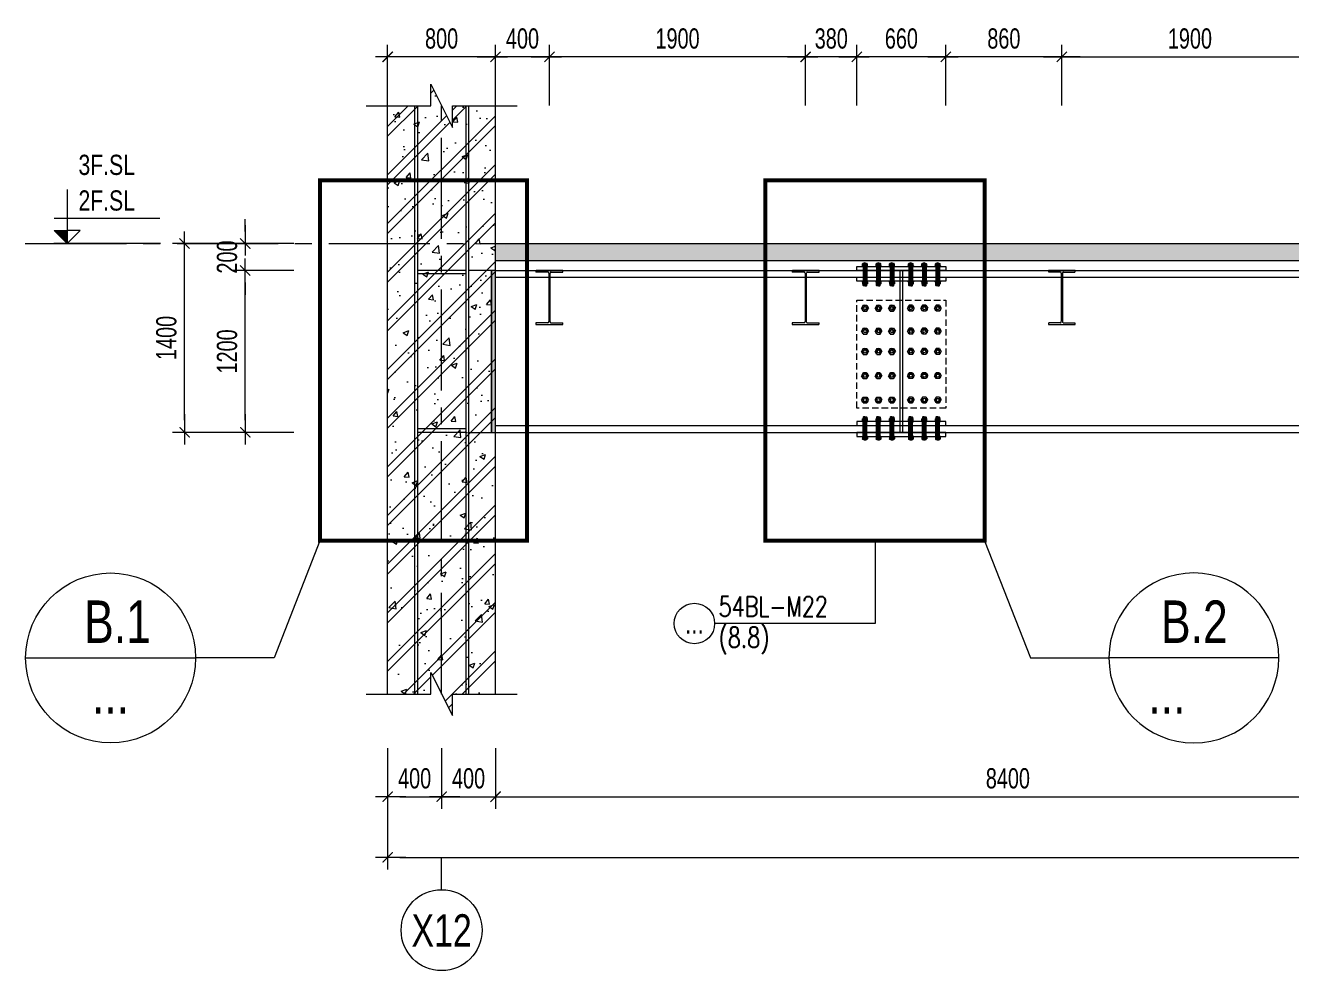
# Model space of a CAD drawing. Header units: millimetres. Extents: x 84463 to 294191, y -61495 to 44118.
# Drawn here: x 137489 to 146881, y -44627 to -37618 of the extents above; entities that cross this region are included whole.
import ezdxf
from ezdxf.enums import TextEntityAlignment as Align

# ---------------------------------------------------------------- set-up
doc = ezdxf.new("R2010")
doc.units = ezdxf.units.MM
doc.linetypes.add('CENTER2', pattern=[1.125, 0.75, -0.125, 0.125, -0.125])
doc.linetypes.add('HIDDEN2', pattern=[4.7625, 3.175, -1.5875])
doc.layers.add('BOLTS', color=9, linetype='Continuous')
for name, color, linetype, lineweight in [('NDC_S-ANNO', 7, 'Continuous', 20), ('NDC_S-BEAM-NAME-VERT', 7, 'Continuous', 20), ('NDC_S-BEAM-STEL', 30, 'HIDDEN2', 18), ('NDC_S-DIMS', 1, 'Continuous', 15), ('NDC_S-HIDN', 8, 'HIDDEN2', 13), ('NDC_S-HTCH-COL', 251, 'Continuous', 13), ('NDC_S-HTCH-MAT', 8, 'Continuous', 15), ('NDC_S-SLAB', 2, 'Continuous', 20), ('NDC_S-TEXT-SYMB', 7, 'Continuous', 20), ('NDC_S_ANNO', 7, 'Continuous', 20), ('NDC_S_AXIS', 5, 'CENTER2', 13), ('NDC_S_CONTINUOUS', 3, 'Continuous', 20), ('NDC_S_DIM', 1, 'Continuous', 15), ('NDC_S_ENG TEXT', 2, 'Continuous', 20), ('NDC_S_SYMBOL', 1, 'Continuous', 15), ('NDC_S_TEXT SYMBOL', 7, 'Continuous', 20), ('NDC_S_VN TEXT', 7, 'Continuous', 20)]:
    doc.layers.add(name, color=color, linetype=linetype, lineweight=lineweight)
doc.styles.add('ARIAL', font='arial.ttf', dxfattribs={"width": 0.8})
doc.styles.add('NDC_ANNO', font='', dxfattribs={"width": 0.8})
doc.styles.add('NDC_DIM', font='', dxfattribs={"width": 0.75})
doc.styles.add('NDC_EN TXT', font='romans.shx', dxfattribs={"width": 0.8})
doc.styles.get('NDC_ANNO').set_extended_font_data('Dotum')
doc.styles.get('NDC_DIM').set_extended_font_data('Dotum')
doc.dimstyles.new('NDC_dim_60', dxfattribs={"dimscale": 60, "dimtxt": 2.5, "dimasz": 1.5, "dimexe": 1.5, "dimexo": 2.5, "dimgap": 1, "dimtad": 1, "dimdec": 0, "dimrnd": 0.001, "dimzin": 0, "dimdsep": 46, "dimtxsty": 'NDC_DIM', "dimblk": 'DIMMARK', "dimcen": 0, "dimdle": 1.2, "dimclrd": 256, "dimclre": 256, "dimclrt": 3, "dimadec": 0, "dimazin": 0, "dimtfac": 1, "dimtdec": 0, "dimtix": 1, "dimtofl": 0, "dimtmove": 2, "dimatfit": 3, "dimfxl": 6, "dimfxlon": 1, "dimtolj": 1, "dimtzin": 0, "dimlwd": -1, "dimlwe": -1, "dimarcsym": 0})

# ---------------------------------------------------------------- blocks, each defined once
blk = doc.blocks.new('DIMMARK')
at = {"layer": 'NDC_S_DIM', "color": 1}
blk.add_line((-1.5, 0), (1, 0), dxfattribs=at)
at = {"layer": 'NDC_S_DIM', "color": 2, "const_width": 0.1}
blk.add_lwpolyline([(-0.42, -0.42), (0.42, 0.42)], dxfattribs=at)
blk = doc.blocks.new('*D282')
at = {"layer": 'Defpoints', "color": 0, "transparency": 16777216}
for p in [(140576.2, -42576), (140976.2, -42576), (140976.2, -43336.7)]:
    blk.add_point(p, dxfattribs=at)
at = {"layer": 'NDC_S-DIMS', "transparency": 16777216}
for p, q in [((140576.2, -42976.7), (140576.2, -43426.7)), ((140976.2, -42976.7), (140976.2, -43426.7)), ((140666.2, -43336.7), (140886.2, -43336.7))]:
    blk.add_line(p, q, dxfattribs=at)
at = {"layer": 'NDC_S-DIMS', "transparency": 16777216, "xscale": 90, "yscale": 90, "zscale": 90, "rotation": 180}
blk.add_blockref('DIMMARK', (140576.2, -43336.7), dxfattribs=at)
at = {"layer": 'NDC_S-DIMS', "transparency": 16777216, "xscale": 90, "yscale": 90, "zscale": 90}
blk.add_blockref('DIMMARK', (140976.2, -43336.7), dxfattribs=at)
at = {"layer": 'NDC_S-DIMS', "color": 3, "transparency": 16777216, "insert": (140776.2, -43201.6), "char_height": 150, "attachment_point": 5, "style": 'NDC_DIM'}
blk.add_mtext('\\A1;400', dxfattribs=at)
blk = doc.blocks.new('*D283')
at = {"layer": 'Defpoints', "color": 0, "transparency": 16777216}
for p in [(140176.2, -42576), (140576.2, -42576), (140576.2, -43336.7)]:
    blk.add_point(p, dxfattribs=at)
at = {"layer": 'NDC_S-DIMS', "transparency": 16777216}
for p, q in [((140176.2, -42976.7), (140176.2, -43426.7)), ((140576.2, -42976.7), (140576.2, -43426.7)), ((140266.2, -43336.7), (140486.2, -43336.7))]:
    blk.add_line(p, q, dxfattribs=at)
at = {"layer": 'NDC_S-DIMS', "transparency": 16777216, "xscale": 90, "yscale": 90, "zscale": 90, "rotation": 180}
blk.add_blockref('DIMMARK', (140176.2, -43336.7), dxfattribs=at)
at = {"layer": 'NDC_S-DIMS', "transparency": 16777216, "xscale": 90, "yscale": 90, "zscale": 90}
blk.add_blockref('DIMMARK', (140576.2, -43336.7), dxfattribs=at)
at = {"layer": 'NDC_S-DIMS', "color": 3, "transparency": 16777216, "insert": (140376.2, -43201.6), "char_height": 150, "attachment_point": 5, "style": 'NDC_DIM'}
blk.add_mtext('\\A1;400', dxfattribs=at)
blk = doc.blocks.new('*D284')
at = {"layer": 'Defpoints', "color": 0, "transparency": 16777216}
for p in [(140576.2, -42576), (148976.2, -42576), (148976.2, -43336.7)]:
    blk.add_point(p, dxfattribs=at)
at = {"layer": 'NDC_S-DIMS', "transparency": 16777216}
for p, q in [((140576.2, -42976.7), (140576.2, -43426.7)), ((148976.2, -42976.7), (148976.2, -43426.7)), ((140666.2, -43336.7), (148886.2, -43336.7))]:
    blk.add_line(p, q, dxfattribs=at)
at = {"layer": 'NDC_S-DIMS', "transparency": 16777216, "xscale": 90, "yscale": 90, "zscale": 90, "rotation": 180}
blk.add_blockref('DIMMARK', (140576.2, -43336.7), dxfattribs=at)
at = {"layer": 'NDC_S-DIMS', "transparency": 16777216, "xscale": 90, "yscale": 90, "zscale": 90}
blk.add_blockref('DIMMARK', (148976.2, -43336.7), dxfattribs=at)
at = {"layer": 'NDC_S-DIMS', "color": 3, "transparency": 16777216, "insert": (144776.2, -43201.6), "char_height": 150, "attachment_point": 5, "style": 'NDC_DIM'}
blk.add_mtext('\\A1;8400', dxfattribs=at)
blk = doc.blocks.new('*D281')
at = {"layer": 'Defpoints', "color": 0, "transparency": 16777216}
for p in [(164776.2, -42490.7), (140176.2, -42576), (164776.2, -43786.7)]:
    blk.add_point(p, dxfattribs=at)
at = {"layer": 'NDC_S-DIMS', "transparency": 16777216}
for p, q in [((140176.2, -43426.7), (140176.2, -43876.7)), ((164776.2, -43426.7), (164776.2, -43876.7)), ((140266.2, -43786.7), (164686.2, -43786.7))]:
    blk.add_line(p, q, dxfattribs=at)
at = {"layer": 'NDC_S-DIMS', "transparency": 16777216, "xscale": 90, "yscale": 90, "zscale": 90, "rotation": 180}
blk.add_blockref('DIMMARK', (140176.2, -43786.7), dxfattribs=at)
at = {"layer": 'NDC_S-DIMS', "transparency": 16777216, "xscale": 90, "yscale": 90, "zscale": 90}
blk.add_blockref('DIMMARK', (164776.2, -43786.7), dxfattribs=at)
at = {"layer": 'NDC_S-DIMS', "color": 3, "transparency": 16777216, "insert": (152476.2, -43651.6), "char_height": 150, "attachment_point": 5, "style": 'NDC_DIM'}
blk.add_mtext('\\A1;24600', dxfattribs=at)
blk = doc.blocks.new('*D290')
at = {"layer": 'Defpoints', "color": 0, "transparency": 16777216}
for p in [(139120.4, -39435.7), (140176.2, -39435.7), (140176.2, -40635.7)]:
    blk.add_point(p, dxfattribs=at)
at = {"layer": 'NDC_S-DIMS', "transparency": 16777216}
for p, q in [((139480.4, -39435.7), (139030.4, -39435.7)), ((139120.4, -40545.7), (139120.4, -39525.7)), ((139480.4, -40635.7), (139030.4, -40635.7))]:
    blk.add_line(p, q, dxfattribs=at)
at = {"layer": 'NDC_S-DIMS', "transparency": 16777216, "xscale": 90, "yscale": 90, "zscale": 90}
for p, rotation in [((139120.4, -39435.7), 90), ((139120.4, -40635.7), 270)]:
    blk.add_blockref('DIMMARK', p, dxfattribs=dict(at, rotation=rotation))
at = {"layer": 'NDC_S-DIMS', "color": 3, "transparency": 16777216, "insert": (138985.3, -40035.7), "char_height": 150, "attachment_point": 5, "rotation": 90, "style": 'NDC_DIM'}
blk.add_mtext('\\A1;1200', dxfattribs=at)
blk = doc.blocks.new('*D291')
at = {"layer": 'Defpoints', "color": 0, "transparency": 16777216}
for p in [(139120.4, -39235.7), (140176.2, -39235.7), (140176.2, -39435.7)]:
    blk.add_point(p, dxfattribs=at)
at = {"layer": 'NDC_S-DIMS', "transparency": 16777216}
for p, q in [((139120.4, -39145.7), (139120.4, -39055.7)), ((139480.4, -39235.7), (139030.4, -39235.7)), ((139480.4, -39435.7), (139030.4, -39435.7)), ((139120.4, -39525.7), (139120.4, -39615.7))]:
    blk.add_line(p, q, dxfattribs=at)
at = {"layer": 'NDC_S-DIMS', "transparency": 16777216, "xscale": 90, "yscale": 90, "zscale": 90}
for p, rotation in [((139120.4, -39235.7), 270), ((139120.4, -39435.7), 90)]:
    blk.add_blockref('DIMMARK', p, dxfattribs=dict(at, rotation=rotation))
at = {"layer": 'NDC_S-DIMS', "color": 3, "transparency": 16777216, "insert": (138985.3, -39335.7), "char_height": 150, "attachment_point": 5, "rotation": 90, "style": 'NDC_DIM'}
blk.add_mtext('\\A1;200', dxfattribs=at)
blk = doc.blocks.new('*D292')
at = {"layer": 'Defpoints', "color": 0, "transparency": 16777216}
for p in [(138670.4, -39235.7), (140176.2, -39235.7), (140176.2, -40635.7)]:
    blk.add_point(p, dxfattribs=at)
at = {"layer": 'NDC_S-DIMS', "transparency": 16777216}
for p, q in [((139030.4, -39235.7), (138580.4, -39235.7)), ((138670.4, -40545.7), (138670.4, -39325.7)), ((139030.4, -40635.7), (138580.4, -40635.7))]:
    blk.add_line(p, q, dxfattribs=at)
at = {"layer": 'NDC_S-DIMS', "transparency": 16777216, "xscale": 90, "yscale": 90, "zscale": 90}
for p, rotation in [((138670.4, -39235.7), 90), ((138670.4, -40635.7), 270)]:
    blk.add_blockref('DIMMARK', p, dxfattribs=dict(at, rotation=rotation))
at = {"layer": 'NDC_S-DIMS', "color": 3, "transparency": 16777216, "insert": (138535.3, -39935.7), "char_height": 150, "attachment_point": 5, "rotation": 90, "style": 'NDC_DIM'}
blk.add_mtext('\\A1;1400', dxfattribs=at)
blk = doc.blocks.new('kata_block_CT')
at = {"layer": 'NDC_S_ANNO'}
blk.add_hatch(color=3, dxfattribs=at).paths.add_polyline_path([(0, 1.6), (-1.61, 1.6), (0, 0)])
at = {"layer": 'NDC_S_ANNO', "ltscale": 50}
h = blk.add_hatch(dxfattribs=at)
h.set_pattern_fill('ANSI31', color=256, scale=1.406, style=0)
h.paths.add_polyline_path([(0, 1.6), (0, 0), (1.61, 1.6)])
for p, q in [((-1.59, 3.14), (11.47, 3.14)), ((11.56, 0), (-1.64, 0))]:
    blk.add_line(p, q, dxfattribs=at)
for points in [[(0, 6.69), (0, 0)], [(0, 0), (-1.61, 1.6), (0, 1.6)], [(0, 0), (1.61, 1.6), (0, 1.6)]]:
    blk.add_lwpolyline(points, dxfattribs=at)
at = {"layer": 'NDC_S_ANNO', "color": 8, "ltscale": 50}
blk.add_lwpolyline([(0, 0), (-1.61, 1.6), (0, 1.6)], dxfattribs=at)
at = {"layer": 'NDC_S_TEXT SYMBOL', "color": 3, "style": 'NDC_ANNO', "width": 0.8}
blk.add_attdef('CT', (1.41, 4.07), '', height=2.5, dxfattribs=at)
blk = doc.blocks.new('*U6043')
for p, q in [((88, 387), (0, 387)), ((96, 379), (96, 21)), ((104, 379), (104, 21)), ((112, 387), (200, 387)), ((88, 13), (0, 13)), ((112, 13), (200, 13))]:
    blk.add_line(p, q)
for points in [[(200, 387), (200, 400), (0, 400), (0, 387)], [(0, 13), (0, 0), (200, 0), (200, 13)]]:
    blk.add_lwpolyline(points)
for centre, start, end in [((88, 379), 360, 450), ((112, 379), 90, 180.00003), ((88, 21), 270, 360.00001), ((112, 21), 180, 270)]:
    blk.add_arc(centre, 8, start, end)
blk = doc.blocks.new('*U6041')
for p, q in [((88, 387), (0, 387)), ((96, 379), (96, 21)), ((104, 379), (104, 21)), ((112, 387), (200, 387)), ((88, 13), (0, 13)), ((112, 13), (200, 13))]:
    blk.add_line(p, q)
for points in [[(200, 387), (200, 400), (0, 400), (0, 387)], [(0, 13), (0, 0), (200, 0), (200, 13)]]:
    blk.add_lwpolyline(points)
for centre, start, end in [((88, 379), 360, 450), ((112, 379), 90, 180.00003), ((88, 21), 270, 360.00001), ((112, 21), 180, 270)]:
    blk.add_arc(centre, 8, start, end)
blk = doc.blocks.new('*U6039')
for p, q in [((88, 387), (0, 387)), ((96, 379), (96, 21)), ((104, 379), (104, 21)), ((112, 387), (200, 387)), ((88, 13), (0, 13)), ((112, 13), (200, 13))]:
    blk.add_line(p, q)
for points in [[(200, 387), (200, 400), (0, 400), (0, 387)], [(0, 13), (0, 0), (200, 0), (200, 13)]]:
    blk.add_lwpolyline(points)
for centre, start, end in [((88, 379), 360, 450), ((112, 379), 90, 180.00003), ((88, 21), 270, 360.00001), ((112, 21), 180, 270)]:
    blk.add_arc(centre, 8, start, end)
blk = doc.blocks.new('*U14')
at = {"layer": 'NDC_S_SYMBOL'}
blk.add_line((0, 5), (0, 9), dxfattribs=at)
blk.add_circle((0, 0), 5, dxfattribs=at)
at = {"layer": 'NDC_S_TEXT SYMBOL', "color": 7, "style": 'NDC_ANNO', "width": 0.8}
blk.add_attdef('GRID', text='', height=4, dxfattribs=at).set_placement((0, 0), align=Align.MIDDLE)
blk = doc.blocks.new('MARK4')
at = {"layer": 'NDC_S_ANNO'}
blk.add_line((-5, 0), (5, 0), dxfattribs=at)
blk.add_circle((0, 0), 5, dxfattribs=at)
blk = doc.blocks.new('*D298')
at = {"layer": 'Defpoints', "color": 0, "transparency": 16777216}
for p in [(147076.2, -37851.7), (145176.2, -38403.9), (147076.2, -38403.9)]:
    blk.add_point(p, dxfattribs=at)
at = {"layer": 'NDC_S-DIMS', "transparency": 16777216}
for p, q in [((145176.2, -38211.7), (145176.2, -37761.7)), ((147076.2, -38211.7), (147076.2, -37761.7)), ((145266.2, -37851.7), (146986.2, -37851.7))]:
    blk.add_line(p, q, dxfattribs=at)
at = {"layer": 'NDC_S-DIMS', "transparency": 16777216, "xscale": 90, "yscale": 90, "zscale": 90, "rotation": 180}
blk.add_blockref('DIMMARK', (145176.2, -37851.7), dxfattribs=at)
at = {"layer": 'NDC_S-DIMS', "transparency": 16777216, "xscale": 90, "yscale": 90, "zscale": 90}
blk.add_blockref('DIMMARK', (147076.2, -37851.7), dxfattribs=at)
at = {"layer": 'NDC_S-DIMS', "color": 3, "transparency": 16777216, "insert": (146126.2, -37716.6), "char_height": 150, "attachment_point": 5, "style": 'NDC_DIM'}
blk.add_mtext('\\A1;1900', dxfattribs=at)
blk = doc.blocks.new('*D338')
at = {"layer": 'Defpoints', "color": 0, "transparency": 16777216}
for p in [(144316.2, -37851.7), (144316.2, -38403.9), (145176.2, -38403.9)]:
    blk.add_point(p, dxfattribs=at)
at = {"layer": 'NDC_S-DIMS', "transparency": 16777216}
for p, q in [((144316.2, -38211.7), (144316.2, -37761.7)), ((145176.2, -38211.7), (145176.2, -37761.7)), ((145086.2, -37851.7), (144406.2, -37851.7))]:
    blk.add_line(p, q, dxfattribs=at)
at = {"layer": 'NDC_S-DIMS', "transparency": 16777216, "xscale": 90, "yscale": 90, "zscale": 90, "rotation": 180}
blk.add_blockref('DIMMARK', (144316.2, -37851.7), dxfattribs=at)
at = {"layer": 'NDC_S-DIMS', "transparency": 16777216, "xscale": 90, "yscale": 90, "zscale": 90}
blk.add_blockref('DIMMARK', (145176.2, -37851.7), dxfattribs=at)
at = {"layer": 'NDC_S-DIMS', "color": 3, "transparency": 16777216, "insert": (144746.2, -37716.6), "char_height": 150, "attachment_point": 5, "style": 'NDC_DIM'}
blk.add_mtext('\\A1;860', dxfattribs=at)
blk = doc.blocks.new('*D339')
at = {"layer": 'Defpoints', "color": 0, "transparency": 16777216}
for p in [(143656.2, -37851.7), (143656.2, -38403.9), (144316.2, -38403.9)]:
    blk.add_point(p, dxfattribs=at)
at = {"layer": 'NDC_S-DIMS', "transparency": 16777216}
for p, q in [((143656.2, -38211.7), (143656.2, -37761.7)), ((144316.2, -38211.7), (144316.2, -37761.7)), ((144226.2, -37851.7), (143746.2, -37851.7))]:
    blk.add_line(p, q, dxfattribs=at)
at = {"layer": 'NDC_S-DIMS', "transparency": 16777216, "xscale": 90, "yscale": 90, "zscale": 90, "rotation": 180}
blk.add_blockref('DIMMARK', (143656.2, -37851.7), dxfattribs=at)
at = {"layer": 'NDC_S-DIMS', "transparency": 16777216, "xscale": 90, "yscale": 90, "zscale": 90}
blk.add_blockref('DIMMARK', (144316.2, -37851.7), dxfattribs=at)
at = {"layer": 'NDC_S-DIMS', "color": 3, "transparency": 16777216, "insert": (143986.2, -37716.6), "char_height": 150, "attachment_point": 5, "style": 'NDC_DIM'}
blk.add_mtext('\\A1;660', dxfattribs=at)
blk = doc.blocks.new('*D340')
at = {"layer": 'Defpoints', "color": 0, "transparency": 16777216}
for p in [(143276.2, -37851.7), (143276.2, -38403.9), (143656.2, -38403.9)]:
    blk.add_point(p, dxfattribs=at)
at = {"layer": 'NDC_S-DIMS', "transparency": 16777216}
for p, q in [((143276.2, -38211.7), (143276.2, -37761.7)), ((143656.2, -38211.7), (143656.2, -37761.7)), ((143566.2, -37851.7), (143366.2, -37851.7))]:
    blk.add_line(p, q, dxfattribs=at)
at = {"layer": 'NDC_S-DIMS', "transparency": 16777216, "xscale": 90, "yscale": 90, "zscale": 90, "rotation": 180}
blk.add_blockref('DIMMARK', (143276.2, -37851.7), dxfattribs=at)
at = {"layer": 'NDC_S-DIMS', "transparency": 16777216, "xscale": 90, "yscale": 90, "zscale": 90}
blk.add_blockref('DIMMARK', (143656.2, -37851.7), dxfattribs=at)
at = {"layer": 'NDC_S-DIMS', "color": 3, "transparency": 16777216, "insert": (143466.2, -37716.6), "char_height": 150, "attachment_point": 5, "style": 'NDC_DIM'}
blk.add_mtext('\\A1;380', dxfattribs=at)
blk = doc.blocks.new('*D341')
at = {"layer": 'Defpoints', "color": 0, "transparency": 16777216}
for p in [(141376.2, -37851.7), (141376.2, -38403.9), (143276.2, -38403.9)]:
    blk.add_point(p, dxfattribs=at)
at = {"layer": 'NDC_S-DIMS', "transparency": 16777216}
for p, q in [((141376.2, -38211.7), (141376.2, -37761.7)), ((143276.2, -38211.7), (143276.2, -37761.7)), ((143186.2, -37851.7), (141466.2, -37851.7))]:
    blk.add_line(p, q, dxfattribs=at)
at = {"layer": 'NDC_S-DIMS', "transparency": 16777216, "xscale": 90, "yscale": 90, "zscale": 90, "rotation": 180}
blk.add_blockref('DIMMARK', (141376.2, -37851.7), dxfattribs=at)
at = {"layer": 'NDC_S-DIMS', "transparency": 16777216, "xscale": 90, "yscale": 90, "zscale": 90}
blk.add_blockref('DIMMARK', (143276.2, -37851.7), dxfattribs=at)
at = {"layer": 'NDC_S-DIMS', "color": 3, "transparency": 16777216, "insert": (142326.2, -37716.6), "char_height": 150, "attachment_point": 5, "style": 'NDC_DIM'}
blk.add_mtext('\\A1;1900', dxfattribs=at)
blk = doc.blocks.new('*D342')
at = {"layer": 'Defpoints', "color": 0, "transparency": 16777216}
for p in [(140976.2, -37851.7), (140976.2, -38403.9), (141376.2, -38403.9)]:
    blk.add_point(p, dxfattribs=at)
at = {"layer": 'NDC_S-DIMS', "transparency": 16777216}
for p, q in [((140976.2, -38211.7), (140976.2, -37761.7)), ((141376.2, -38211.7), (141376.2, -37761.7)), ((141286.2, -37851.7), (141066.2, -37851.7))]:
    blk.add_line(p, q, dxfattribs=at)
at = {"layer": 'NDC_S-DIMS', "transparency": 16777216, "xscale": 90, "yscale": 90, "zscale": 90, "rotation": 180}
blk.add_blockref('DIMMARK', (140976.2, -37851.7), dxfattribs=at)
at = {"layer": 'NDC_S-DIMS', "transparency": 16777216, "xscale": 90, "yscale": 90, "zscale": 90}
blk.add_blockref('DIMMARK', (141376.2, -37851.7), dxfattribs=at)
at = {"layer": 'NDC_S-DIMS', "color": 3, "transparency": 16777216, "insert": (141176.2, -37716.6), "char_height": 150, "attachment_point": 5, "style": 'NDC_DIM'}
blk.add_mtext('\\A1;400', dxfattribs=at)
blk = doc.blocks.new('*D343')
at = {"layer": 'Defpoints', "color": 0, "transparency": 16777216}
for p in [(140176.2, -37851.7), (140176.2, -38403.9), (140976.2, -38403.9)]:
    blk.add_point(p, dxfattribs=at)
at = {"layer": 'NDC_S-DIMS', "transparency": 16777216}
for p, q in [((140176.2, -38211.7), (140176.2, -37761.7)), ((140976.2, -38211.7), (140976.2, -37761.7)), ((140886.2, -37851.7), (140266.2, -37851.7))]:
    blk.add_line(p, q, dxfattribs=at)
at = {"layer": 'NDC_S-DIMS', "transparency": 16777216, "xscale": 90, "yscale": 90, "zscale": 90, "rotation": 180}
blk.add_blockref('DIMMARK', (140176.2, -37851.7), dxfattribs=at)
at = {"layer": 'NDC_S-DIMS', "transparency": 16777216, "xscale": 90, "yscale": 90, "zscale": 90}
blk.add_blockref('DIMMARK', (140976.2, -37851.7), dxfattribs=at)
at = {"layer": 'NDC_S-DIMS', "color": 3, "transparency": 16777216, "insert": (140576.2, -37716.6), "char_height": 150, "attachment_point": 5, "style": 'NDC_DIM'}
blk.add_mtext('\\A1;800', dxfattribs=at)
blk = doc.blocks.new('*U107')
blk.add_circle((-2.5, 0), 2.5)
at = {"layer": 'NDC_S_VN TEXT', "color": 3, "style": 'NDC_EN TXT', "width": 0.75}
for tag, p in [('DK1', (0.5, 0.85)), ('KC1', (0.5, -2.97))]:
    blk.add_attdef(tag, p, '', height=2.5, dxfattribs=at)
at = {"layer": 'NDC_S_VN TEXT', "color": 7, "style": 'ARIAL', "width": 0.8}
blk.add_attdef('SH2', text='', height=2.5, dxfattribs=at).set_placement((-2.5, 0), align=Align.MIDDLE)
blk = doc.blocks.new('*U6081')
at = {"layer": 'BOLTS'}
h = blk.add_hatch(dxfattribs=at)
h.set_pattern_fill('ANSI31', color=8, scale=1.76, angle=30, style=0)
h.set_pattern_definition([(165, (-5859.72523, 9347.42107), (-0.05694019, -0.2125036817), [])])
edge = h.paths.add_edge_path()
edge.add_line((-9, 20), (-9, 20))
edge.add_ellipse((-11, 20), major_axis=(-1.22, 1.22), ratio=1, start_angle=231.1342, end_angle=305.0819)
edge.add_line((-11, 22), (-11, 22))
edge.add_line((-11, 22), (-8, 22))
edge.add_line((-8, 22), (-8, 22))
edge.add_ellipse((-7, 20), major_axis=(-1.22, 1.22), ratio=1, start_angle=-37.0022, end_angle=38.8658)
h = blk.add_hatch(dxfattribs=at)
h.set_pattern_fill('ANSI31', color=8, scale=1.76, angle=30, style=0)
h.set_pattern_definition([(195, (-5859.72523, -9373.82107), (-0.05694019, 0.2125036817), [])])
edge = h.paths.add_edge_path()
edge.add_line((-9, 6), (-9, 6))
edge.add_ellipse((-11, 7), major_axis=(-1.22, 1.22), ratio=1, start_angle=144.9181, end_angle=218.8658, ccw=False)
edge.add_line((-11, 5), (-11, 5))
edge.add_line((-11, 5), (-8, 5))
edge.add_line((-8, 5), (-8, 5))
edge.add_ellipse((-7, 7), major_axis=(-1.22, 1.22), ratio=1, start_angle=51.1342, end_angle=127.0022, ccw=False)
h = blk.add_hatch(dxfattribs=at)
h.set_pattern_fill('ANSI31', color=8, scale=1.76, angle=30, style=0)
h.set_pattern_definition([(15, (5859.72523, 9347.42107), (0.05694019, -0.2125036817), [])])
edge = h.paths.add_edge_path()
edge.add_line((9, 20), (9, 20))
edge.add_ellipse((11, 20), major_axis=(1.22, 1.22), ratio=1, start_angle=54.9181, end_angle=128.8658, ccw=False)
edge.add_line((11, 22), (11, 22))
edge.add_line((11, 22), (8, 22))
edge.add_line((8, 22), (8, 22))
edge.add_ellipse((7, 20), major_axis=(1.22, 1.22), ratio=1, start_angle=321.1342, end_angle=397.0022, ccw=False)
h = blk.add_hatch(dxfattribs=at)
h.set_pattern_fill('ANSI31', color=8, scale=1.76, angle=30, style=0)
h.set_pattern_definition([(345, (5859.72523, -9373.82107), (0.05694019, 0.2125036817), [])])
edge = h.paths.add_edge_path()
edge.add_line((9, 6), (9, 6))
edge.add_ellipse((11, 7), major_axis=(1.22, 1.22), ratio=1, start_angle=141.1342, end_angle=215.0819)
edge.add_line((11, 5), (11, 5))
edge.add_line((11, 5), (8, 5))
edge.add_line((8, 5), (8, 5))
edge.add_ellipse((7, 7), major_axis=(1.22, 1.22), ratio=1, start_angle=232.9978, end_angle=308.8658)
h = blk.add_hatch(dxfattribs=at)
h.set_pattern_fill('ANSI31', color=8, scale=1.76, angle=30, style=0)
h.set_pattern_definition([(165, (-5859.72523, 9285.82107), (-0.05694019, -0.2125036817), [])])
edge = h.paths.add_edge_path()
edge.add_line((-9, -126), (-9, -126))
edge.add_ellipse((-11, -127), major_axis=(-1.22, 1.22), ratio=1, start_angle=231.1342, end_angle=305.0819)
edge.add_line((-11, -125), (-11, -125))
edge.add_line((-11, -125), (-8, -125))
edge.add_line((-8, -125), (-8, -125))
edge.add_ellipse((-7, -127), major_axis=(-1.22, 1.22), ratio=1, start_angle=-37.0022, end_angle=38.8658)
h = blk.add_hatch(dxfattribs=at)
h.set_pattern_fill('ANSI31', color=8, scale=1.76, angle=30, style=0)
h.set_pattern_definition([(195, (-5859.72523, -9435.42107), (-0.05694019, 0.2125036817), [])])
edge = h.paths.add_edge_path()
edge.add_line((-9, -140), (-9, -140))
edge.add_ellipse((-11, -140), major_axis=(-1.22, 1.22), ratio=1, start_angle=144.9181, end_angle=218.8658, ccw=False)
edge.add_line((-11, -142), (-11, -142))
edge.add_line((-11, -142), (-8, -142))
edge.add_line((-8, -142), (-8, -142))
edge.add_ellipse((-7, -140), major_axis=(-1.22, 1.22), ratio=1, start_angle=51.1342, end_angle=127.0022, ccw=False)
h = blk.add_hatch(dxfattribs=at)
h.set_pattern_fill('ANSI31', color=8, scale=1.76, angle=30, style=0)
h.set_pattern_definition([(15, (5859.72523, 9285.82107), (0.05694019, -0.2125036817), [])])
edge = h.paths.add_edge_path()
edge.add_line((9, -126), (9, -126))
edge.add_ellipse((11, -127), major_axis=(1.22, 1.22), ratio=1, start_angle=54.9181, end_angle=128.8658, ccw=False)
edge.add_line((11, -125), (11, -125))
edge.add_line((11, -125), (8, -125))
edge.add_line((8, -125), (8, -125))
edge.add_ellipse((7, -127), major_axis=(1.22, 1.22), ratio=1, start_angle=321.1342, end_angle=397.0022, ccw=False)
h = blk.add_hatch(dxfattribs=at)
h.set_pattern_fill('ANSI31', color=8, scale=1.76, angle=30, style=0)
h.set_pattern_definition([(345, (5859.72523, -9435.42107), (0.05694019, 0.2125036817), [])])
edge = h.paths.add_edge_path()
edge.add_line((9, -140), (9, -140))
edge.add_ellipse((11, -140), major_axis=(1.22, 1.22), ratio=1, start_angle=141.1342, end_angle=215.0819)
edge.add_line((11, -142), (11, -142))
edge.add_line((11, -142), (8, -142))
edge.add_line((8, -142), (8, -142))
edge.add_ellipse((7, -140), major_axis=(1.22, 1.22), ratio=1, start_angle=232.9978, end_angle=308.8658)
at = {"layer": 'BOLTS', "color": 8}
for p, q in [((-17, 7), (-17, 20)), ((0, 22), (-15, 22)), ((-9, 7), (-9, 20)), ((0, 22), (15, 22)), ((9, 7), (9, 20)), ((17, 7), (17, 20)), ((0, -142), (-15, -142)), ((-9, -140), (-9, -127)), ((0, -142), (15, -142)), ((9, -140), (9, -127))]:
    blk.add_line(p, q, dxfattribs=at)
at = {"layer": 'BOLTS', "color": 8, "linetype": 'CENTER2'}
blk.add_line((0, -159), (0, 34), dxfattribs=at)
at = {"layer": 'BOLTS', "color": 3, "linetype": 'HIDDEN2'}
for p, q in [((-12, 0), (-12, -120)), ((12, 0), (12, -120))]:
    blk.add_line(p, q, dxfattribs=at)
at = {"layer": 'BOLTS', "color": 3}
for points in [[(0, 5), (-17, 5, 0.414214), (-19, 3), (-19, 2, 0.414214), (-17, 0), (0, 0), (17, 0, 0.414214), (19, 2), (19, 3, 0.414214), (17, 5)], [(0, -120), (-17, -120, 0.414214), (-19, -122), (-19, -123, 0.414214), (-17, -125), (0, -125), (17, -125, 0.414214), (19, -123), (19, -122, 0.414214), (17, -120)]]:
    blk.add_lwpolyline(points, format="xyb", close=True, dxfattribs=at)
at = {"layer": 'BOLTS', "color": 8}
for points in [[(-15, -125, 0.414214), (-17, -127), (-17, -140, 0.414214), (-15, -142)], [(15, -125, -0.414214), (17, -127), (17, -140, -0.414214), (15, -142)]]:
    blk.add_lwpolyline(points, format="xyb", dxfattribs=at)
blk.add_lwpolyline([(-15, -125), (0, -125)], dxfattribs=at)
at = {"layer": 'BOLTS', "color": 3}
for points in [[(0, -155), (-12, -155, -0.414214), (-12, -155), (-12, -142)], [(0, -155), (12, -155, 0.414214), (12, -155), (12, -142)]]:
    blk.add_lwpolyline(points, format="xyb", dxfattribs=at)
at = {"layer": 'BOLTS', "color": 8}
for centre, start, end in [((-15, 20), 90, 180), ((-15, 7), 180, 270), ((-11, 20), 360, 90), ((-11, 7), 270, 0), ((-11, 7), 270, 0), ((-7, 20), 90, 180), ((-7, 7), 180, 270), ((-7, 7), 180, 270), ((7, 20), 360, 90), ((7, 7), 270, 0), ((7, 7), 270, 0), ((11, 20), 90, 180), ((11, 7), 180, 270), ((11, 7), 180, 270), ((15, 20), 360, 90), ((15, 7), 270, 0), ((-11, -127), 360, 90), ((-11, -140), 270, 0), ((-11, -140), 270, 0), ((-7, -127), 90, 180), ((-7, -140), 180, 270), ((-7, -140), 180, 270), ((7, -127), 360, 90), ((7, -140), 270, 0), ((7, -140), 270, 0), ((11, -127), 90, 180), ((11, -140), 180, 270), ((11, -140), 180, 270)]:
    blk.add_arc(centre, 1.72, start, end, dxfattribs=at)
blk = doc.blocks.new('*U102')
at = {"color": 0, "linetype": 'Continuous'}
for p, q in [((-8.5, 4.9), (0, 9.8)), ((-8.5, -4.9), (-8.5, 4.9)), ((8.5, 4.9), (0, 9.8)), ((8.5, -4.9), (8.5, 4.9)), ((-8.5, -4.9), (0, -9.8)), ((8.5, -4.9), (0, -9.8))]:
    blk.add_line(p, q, dxfattribs=at)
for radius in [8.5, 4.25]:
    blk.add_circle((0, 0), radius, dxfattribs=at)
blk.add_arc((0, 0), 5, 250, 160, dxfattribs=at)

msp = doc.modelspace()

# ---------------------------------------------------------------- hatches: boundary and pattern name
at = {"layer": 'NDC_S-HTCH-COL'}
h = msp.add_hatch(color=256, dxfattribs=at)
h.dxf.hatch_style = 1
h.paths.add_polyline_path([(140976.2, -39435.7), (140946.2, -39435.7), (140946.2, -40635.7), (140976.2, -40635.7)])
at = {"layer": 'NDC_S-HTCH-MAT'}
h = msp.add_hatch(dxfattribs=at)
h.set_pattern_fill('BT-01', color=256, scale=60, pattern_type=2)
h.set_pattern_definition([(50, (51960, 56901.1), (430.3561, -37.6513), [45, -495]), (355, (51960, 56901.1), (-83.2508, 451.3153), [36, -396]), (100.4514, (51995.86, 56897.96), (347.1056, 413.6637), [38.2441, -420.6853]), (46.1842, (51960, 57021.1), (640.3446, -99.3114), [67.5, -742.5]), (96.6356, (52013.36, 57012.8), (560.7976, 584.4707), [57.3662, -631.0278]), (351.1842, (51960, 57021.1), (560.7972, 584.471), [54, -594]), (21, (52020, 56991.1), (358.1442, -241.5713), [45, -495]), (326, (52020, 56991.1), (145.9892, 435.09), [36, -396]), (71.4514, (52049.85, 56970.97), (504.1336, 193.5183), [38.2441, -420.6853]), (37.5, (51960, 56901.1), (7.29591, 199.73631), [0, -391.2, 0, -402, 0, -397.5]), (7.5, (51960, 56901.1), (157.84172, 236.64703), [0, -229.2, 0, -382.2, 0, -151.5]), (327.5, (51826.2, 56901.1), (320.29346, -13.53292), [0, -150, 0, -468, 0, -621]), (317.5, (51766.2, 56901.1), (349.9117, 60.063), [0, -195, 0, -310.8, 0, -441]), (45, (51960, 56901.1), (-180.31223, 180.31223), []), (45, (51960, 56974.6), (-180.31223, 180.31223), [])])
h.paths.add_polyline_path([(140496.2, -38215), (140176.2, -38215), (140176.2, -42576), (140496.2, -42576), (140496.2, -42416), (140656.2, -42736), (140656.2, -42576), (140976.2, -42576), (140976.2, -38215), (140656.2, -38215), (140656.2, -38375), (140496.2, -38055)])
h = msp.add_hatch(dxfattribs=at)
h.set_pattern_fill('BT-01', color=256, scale=30, pattern_type=2)
h.set_pattern_definition([(50, (0, -8025.75), (215.17805, -18.82564), [22.5, -247.5]), (355, (0, -8025.75), (-41.6254, 225.65764), [18, -198]), (100.4514, (17.93, -8027.32), (173.55281, 206.83186), [19.12206, -210.34263]), (46.1842, (0, -7965.75), (320.1723, -49.6557), [33.75, -371.25]), (96.6356, (26.68, -7969.9), (280.3988, 292.23536), [28.6831, -315.5139]), (351.1842, (0, -7965.75), (280.3986, 292.2356), [27, -297]), (21, (30, -7980.75), (179.07212, -120.78567), [22.5, -247.5]), (326, (30, -7980.75), (72.9946, 217.545), [18, -198]), (71.4514, (44.92, -7990.82), (252.0668, 96.75915), [19.12206, -210.34263]), (37.5, (0, -8025.75), (3.647957, 99.868156), [0, -195.6, 0, -201, 0, -198.75]), (7.5, (0, -8025.75), (78.92086, 118.323514), [0, -114.6, 0, -191.1, 0, -75.75]), (327.5, (-66.9, -8025.75), (160.14673, -6.76646), [0, -75, 0, -234, 0, -310.5]), (317.5, (-96.9, -8025.75), (174.95585, 30.0315), [0, -97.5, 0, -155.4, 0, -220.5]), (45, (0, -8025.75), (-90.15611, 90.15611), []), (45, (0, -7989), (-90.15611, 90.15611), [])])
h.paths.add_polyline_path([(164776.2, -39235.7), (140976.2, -39235.7), (140976.2, -39360.7), (164776.2, -39360.7)])

# ---------------------------------------------------------------- linework, layer by layer
at = {"layer": 'NDC_S-ANNO', "linetype": 'HIDDEN2', "ltscale": 80, "const_width": 30}
for points in [[(141210.2, -38767.3), (139673.6, -38767.3), (139673.6, -41439.7), (141210.2, -41439.7)], [(144603.3, -38767.3), (142978.3, -38767.3), (142978.3, -41439.7), (144603.3, -41439.7)]]:
    msp.add_lwpolyline(points, close=True, dxfattribs=at)
at = {"layer": 'NDC_S-ANNO'}
for points in [[(139673.6, -41439.7), (139334, -42308.3), (138751.4, -42308.3)], [(144603.3, -41439.7), (144942.9, -42308.3), (145525.4, -42308.3)]]:
    msp.add_lwpolyline(points, dxfattribs=at)
at = {"layer": 'NDC_S-HIDN', "ltscale": 15}
msp.add_lwpolyline([(143656.2, -39655.7), (144316.2, -39655.7), (144316.2, -40455.7), (143656.2, -40455.7)], close=True, dxfattribs=at)
at = {"layer": 'NDC_S-HTCH-MAT'}
msp.add_line((140976.2, -39360.7), (164776.2, -39360.7), dxfattribs=at)
for points in [[(140016.2, -38215), (140496.2, -38215), (140496.2, -38055), (140656.2, -38375), (140656.2, -38215), (141136.2, -38215)], [(140016.2, -42576), (140496.2, -42576), (140496.2, -42416), (140656.2, -42736), (140656.2, -42576), (141136.2, -42576)]]:
    msp.add_lwpolyline(points, dxfattribs=at)
at = {"layer": 'NDC_S-SLAB'}
for p, q in [((140755.2, -39435.7), (140397.2, -39435.7)), ((140755.2, -39460.7), (140397.2, -39460.7)), ((140755.2, -40610.7), (140397.2, -40610.7)), ((140755.2, -40635.7), (140397.2, -40635.7))]:
    msp.add_line(p, q, dxfattribs=at)
for points in [[(140946.2, -39435.7), (140776.2, -39435.7), (140776.2, -40635.7), (140946.2, -40635.7)], [(140976.2, -39435.7), (140946.2, -39435.7), (140946.2, -40635.7), (140976.2, -40635.7)], [(144316.2, -39435.7), (143656.2, -39435.7), (143656.2, -39405.7), (144316.2, -39405.7)], [(144316.2, -39515.7), (143656.2, -39515.7), (143656.2, -39485.7), (144316.2, -39485.7)], [(144316.2, -40555.7), (143656.2, -40555.7), (143656.2, -40585.7), (144316.2, -40585.7)], [(144316.2, -40635.7), (143656.2, -40635.7), (143656.2, -40665.7), (144316.2, -40665.7)]]:
    msp.add_lwpolyline(points, close=True, dxfattribs=at)
at = {"layer": 'NDC_S_AXIS', "ltscale": 1000}
for p, q in [((140576.2, -42576), (140576.2, -38215)), ((137489, -39235.7), (168190.4, -39235.7))]:
    msp.add_line(p, q, dxfattribs=at)
at = {"layer": 'NDC_S_CONTINUOUS'}
for p, q in [((140176.2, -42576), (140176.2, -38215)), ((140976.2, -42576), (140976.2, -38215)), ((140976.2, -39235.7), (164776.2, -39235.7)), ((140976.2, -39435.7), (164776.2, -39435.7)), ((143976.2, -40635.7), (143976.2, -39435.7)), ((143996.2, -40635.7), (143996.2, -39435.7)), ((140976.2, -39485.7), (164776.2, -39485.7)), ((140976.2, -40585.7), (164776.2, -40585.7)), ((140976.2, -40635.7), (164776.2, -40635.7))]:
    msp.add_line(p, q, dxfattribs=at)
at = {"layer": 'NDC_S_ENG TEXT', "ltscale": 2000}
for p, q in [((140376.2, -38215), (140376.2, -42576)), ((140397.2, -38215), (140397.2, -42576)), ((140755.2, -38215), (140755.2, -42576)), ((140776.2, -38215), (140776.2, -42576))]:
    msp.add_line(p, q, dxfattribs=at)

# ---------------------------------------------------------------- block references
at = {"layer": 'BOLTS', "yscale": 0.9166666666666665, "zscale": 0.9166666666666665}
for p, xscale in [((143716.2, -39405.7), 0.9166666666666665), ((143816.2, -39405.7), 0.9166666666666665), ((143916.2, -39405.7), 0.9166666666666665), ((144056.2, -39405.7), -0.9166666666666665), ((144156.2, -39405.7), -0.9166666666666665), ((144256.2, -39405.7), -0.9166666666666665)]:
    msp.add_blockref('*U6081', p, dxfattribs=dict(at, xscale=xscale))
at = {"layer": 'BOLTS', "yscale": 0.9166666666666665, "zscale": 0.9166666666666665, "rotation": 180}
for p, xscale in [((143716.2, -40665.7), -0.9166666666666665), ((143816.2, -40665.7), -0.9166666666666665), ((143916.2, -40665.7), -0.9166666666666665), ((144056.2, -40665.7), 0.9166666666666665), ((144156.2, -40665.7), 0.9166666666666665), ((144256.2, -40665.7), 0.9166666666666665)]:
    msp.add_blockref('*U6081', p, dxfattribs=dict(at, xscale=xscale))
at = {"layer": 'NDC_S-ANNO'}
ref = msp.add_blockref('kata_block_CT', (137798.6, -39235.7), dxfattribs=dict(at, xscale=60, yscale=60, zscale=60))
ref.add_attrib('CT', '2F.SL', (137883.2, -38991.6), dxfattribs={"layer": 'NDC_S-TEXT-SYMB', "color": 3, "height": 150, "style": 'NDC_ANNO', "width": 0.8})
at = {"layer": 'NDC_S-ANNO', "yscale": 125.9999999999999, "zscale": 125.9999999999999}
for p, xscale in [((138121.4, -42308.3), 125.9999999999999), ((146155.4, -42308.3), -125.9999999999999)]:
    msp.add_blockref('MARK4', p, dxfattribs=dict(at, xscale=xscale))
at = {"layer": 'NDC_S-BEAM-NAME-VERT'}
for p, xscale, yscale, zscale, rotation in [((143716.2, -39715.7), -2.571428571428571, 2.57142857142857, 2.57142857142857, 269.9999979591636), ((143816.2, -39715.7), -2.571428571428571, 2.57142857142857, 2.57142857142857, 269.9999979591636), ((143916.2, -39715.7), -2.571428571428571, 2.57142857142857, 2.57142857142857, 269.9999979591636), ((144056.2, -39715.7), 2.571428571428571, 2.571428571428571, 2.571428571428571, 90.00000204083635), ((144156.2, -39715.7), 2.571428571428571, 2.571428571428571, 2.571428571428571, 90.00000204083635), ((144256.2, -39715.7), 2.571428571428571, 2.571428571428571, 2.571428571428571, 90.00000204083635), ((143716.2, -39885.7), -2.571428571428571, 2.57142857142857, 2.57142857142857, 269.9999979591636), ((143816.2, -39885.7), -2.571428571428571, 2.57142857142857, 2.57142857142857, 269.9999979591636), ((143916.2, -39885.7), -2.571428571428571, 2.57142857142857, 2.57142857142857, 269.9999979591636), ((144056.2, -39885.7), 2.571428571428571, 2.571428571428571, 2.571428571428571, 90.00000204083635), ((144156.2, -39885.7), 2.571428571428571, 2.571428571428571, 2.571428571428571, 90.00000204083635), ((144256.2, -39885.7), 2.571428571428571, 2.571428571428571, 2.571428571428571, 90.00000204083635), ((143716.2, -40035.7), -2.571428571428571, 2.57142857142857, 2.57142857142857, 269.9999979591636), ((143816.2, -40035.7), -2.571428571428571, 2.57142857142857, 2.57142857142857, 269.9999979591636), ((143916.2, -40035.7), -2.571428571428571, 2.57142857142857, 2.57142857142857, 269.9999979591636), ((144056.2, -40035.7), 2.571428571428571, 2.571428571428571, 2.571428571428571, 90.00000204083635), ((144156.2, -40035.7), 2.571428571428571, 2.571428571428571, 2.571428571428571, 90.00000204083635), ((144256.2, -40035.7), 2.571428571428571, 2.571428571428571, 2.571428571428571, 90.00000204083635), ((143716.2, -40215.7), -2.571428571428571, 2.57142857142857, 2.57142857142857, 269.9999979591636), ((143816.2, -40215.7), -2.571428571428571, 2.57142857142857, 2.57142857142857, 269.9999979591636), ((143916.2, -40215.7), -2.571428571428571, 2.57142857142857, 2.57142857142857, 269.9999979591636), ((144056.2, -40215.7), 2.571428571428571, 2.571428571428571, 2.571428571428571, 90.00000204083635), ((144156.2, -40215.7), 2.571428571428571, 2.571428571428571, 2.571428571428571, 90.00000204083635), ((144256.2, -40215.7), 2.571428571428571, 2.571428571428571, 2.571428571428571, 90.00000204083635), ((143716.2, -40395.7), 2.571428571428571, 2.571428571428571, 2.571428571428571, 270.0000020408364), ((143816.2, -40395.7), 2.571428571428571, 2.571428571428571, 2.571428571428571, 270.0000020408364), ((143916.2, -40395.7), 2.571428571428571, 2.571428571428571, 2.571428571428571, 270.0000020408364), ((144056.2, -40395.7), -2.571428571428571, 2.571428571428571, 2.571428571428571, 89.99999795916362), ((144156.2, -40395.7), -2.571428571428571, 2.571428571428571, 2.571428571428571, 89.99999795916362), ((144256.2, -40395.7), -2.571428571428571, 2.571428571428571, 2.571428571428571, 89.99999795916362)]:
    msp.add_blockref('*U102', p, dxfattribs=dict(at, xscale=xscale, yscale=yscale, zscale=zscale, rotation=rotation))
at = {"layer": 'NDC_S-BEAM-STEL'}
for name, p in [('*U6043', (141276.2, -39835.7)), ('*U6041', (143176.2, -39835.7)), ('*U6039', (145076.2, -39835.7))]:
    msp.add_blockref(name, p, dxfattribs=at)
at = {"layer": 'NDC_S-DIMS', "xscale": 60, "yscale": 60, "zscale": 60}
msp.add_blockref('*U107', (142601.1, -42052.9), dxfattribs=at).add_auto_attribs({'SH2': '...', 'DK1': '54BL-M22', 'KC1': '(8.8)'})
at = {"layer": 'NDC_S_AXIS', "xscale": 60, "yscale": 60, "zscale": 60}
msp.add_blockref('*U14', (140576.2, -44326.7), dxfattribs=at).add_auto_attribs({'GRID': 'X12'})

# ---------------------------------------------------------------- texts
at = {"layer": 'NDC_S-TEXT-SYMB', "color": 3, "style": 'NDC_ANNO', "width": 0.8}
msp.add_text('3F.SL', height=150, dxfattribs=at).set_placement((137883.2, -38727.5))
at = {"layer": 'NDC_S-TEXT-SYMB', "style": 'NDC_ANNO', "width": 0.8}
for s, rotation, p in [('B.1', 359.99998, (138172.7, -42039.6)), ('B.2', 0.00002, (146158.9, -42039.6)), ('...', 359.99998, (138121.4, -42565)), ('...', 0.00002, (145955.8, -42565))]:
    msp.add_text(s, height=315, rotation=rotation, dxfattribs=at).set_placement(p, align=Align.MIDDLE_CENTER)

# ---------------------------------------------------------------- dimensions: what is measured, and where the dimension line sits
at = {"layer": 'NDC_S-DIMS'}
for base, p1, p2, picture, middle in [((140176.2, -37851.7), (140976.2, -38403.9), (140176.2, -38403.9), '*D343', (140576.2, -37716.6)), ((140976.2, -37851.7), (141376.2, -38403.9), (140976.2, -38403.9), '*D342', (141176.2, -37716.6)), ((141376.2, -37851.7), (143276.2, -38403.9), (141376.2, -38403.9), '*D341', (142326.2, -37716.6)), ((143276.2, -37851.7), (143656.2, -38403.9), (143276.2, -38403.9), '*D340', (143466.2, -37716.6)), ((143656.2, -37851.7), (144316.2, -38403.9), (143656.2, -38403.9), '*D339', (143986.2, -37716.6)), ((144316.2, -37851.7), (145176.2, -38403.9), (144316.2, -38403.9), '*D338', (144746.2, -37716.6)), ((147076.2, -37851.7), (145176.2, -38403.9), (147076.2, -38403.9), '*D298', (146126.2, -37716.6)), ((164776.2, -43786.7), (140176.2, -42576), (164776.2, -42490.7), '*D281', (152476.2, -43651.6)), ((140576.2, -43336.7), (140176.2, -42576), (140576.2, -42576), '*D283', (140376.2, -43201.6)), ((140976.2, -43336.7), (140576.2, -42576), (140976.2, -42576), '*D282', (140776.2, -43201.6)), ((148976.2, -43336.7), (140576.2, -42576), (148976.2, -42576), '*D284', (144776.2, -43201.6))]:
    dim = msp.add_linear_dim(base=base, p1=p1, p2=p2, dimstyle='NDC_dim_60', dxfattribs=at)
    dim.commit()
    dim.dimension.update_dxf_attribs({"geometry": picture, "text_midpoint": middle})
for base, p1, p2, picture, middle in [((139120.4, -39235.7), (140176.2, -39435.7), (140176.2, -39235.7), '*D291', (138985.3, -39335.7)), ((138670.4, -39235.7), (140176.2, -40635.7), (140176.2, -39235.7), '*D292', (138535.3, -39935.7)), ((139120.4, -39435.7), (140176.2, -40635.7), (140176.2, -39435.7), '*D290', (138985.3, -40035.7))]:
    dim = msp.add_linear_dim(base=base, p1=p1, p2=p2, angle=90, dimstyle='NDC_dim_60', dxfattribs=at)
    dim.commit()
    dim.dimension.update_dxf_attribs({"geometry": picture, "text_midpoint": middle})

# ---------------------------------------------------------------- leaders
msp.add_leader([(143790.8, -41439.7), (143790.8, -42052.9), (142601.1, -42052.9)], dimstyle='NDC_dim_60', override={"dimgap": 1, "dimtad": 0, "dimldrblk": 'DotSmall'}, dxfattribs=at)

doc.saveas('drawing.dxf')
